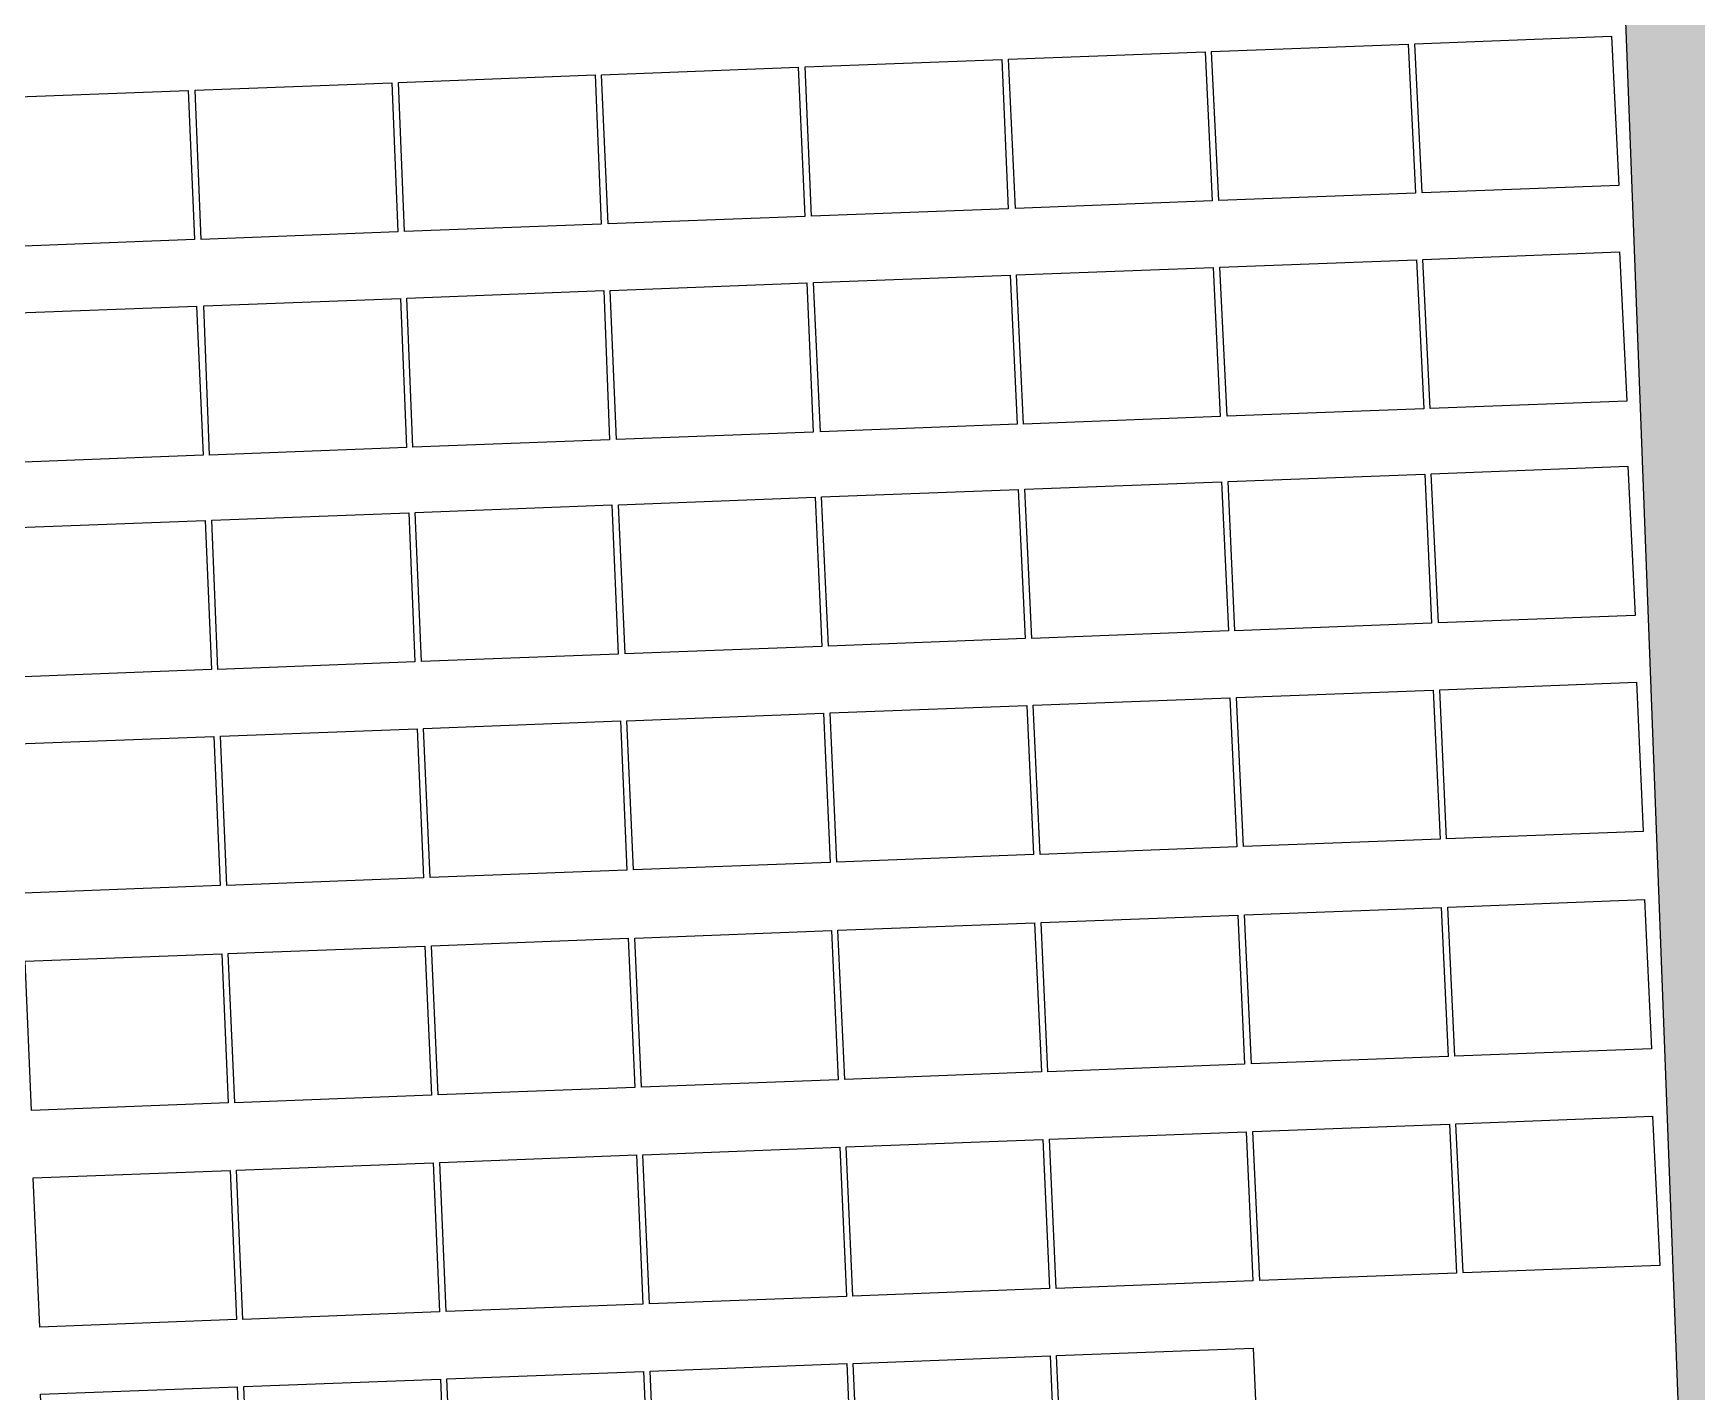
# Model space of a CAD drawing. Header units: metres. Extents: x 1956498 to 1957612, y 2277909 to 2278547.
# Drawn here: x 1957075.2 to 1957139, y 2278138.3 to 2278190.3 of the extents above; entities that cross this region are included whole.
import ezdxf

# ---------------------------------------------------------------- set-up
doc = ezdxf.new("R2010")
doc.units = ezdxf.units.M
doc.layers.add('PVcase PV Modules (full frames)', color=142, linetype='Continuous')
doc.layers.add('UBS-100-Circulation intérieure lourde', color=252, linetype='Continuous')

# ---------------------------------------------------------------- blocks, each defined once
blk = doc.blocks.new('3P6@20DEG F FX ID1 PVBlock')
at = {"color": 0, "transparency": 33554687}
blk.add_polyline3d([(0, 0, 2.083586713139974), (7.539539347030692, 0.2870042413902952, 2.083586713139975), (7.757297679336461, -5.433460050740019, 1.675326544159361e-15), (0.2177583323057694, -5.720464292130313, 0)], close=True, dxfattribs=at)

msp = doc.modelspace()

# ---------------------------------------------------------------- hatches: boundary and pattern name
at = {"layer": 'UBS-100-Circulation intérieure lourde', "transparency": 33554687}
h = msp.add_hatch(color=256, dxfattribs=at)
h.dxf.hatch_style = 1
edge = h.paths.add_edge_path()
edge.add_line((1957100.904591382, 2278468.555866703), (1957100.753361517, 2278472.558173093))
edge.add_line((1957100.753361517, 2278472.558173093), (1957132.816654769, 2278473.769706397))
edge.add_line((1957132.816654769, 2278473.769706397), (1957132.808612478, 2278474.269761042))
edge.add_line((1957132.808612478, 2278474.269761042), (1957136.783818054, 2278474.420594237))
edge.add_line((1957136.783818054, 2278474.420594237), (1957136.813778432, 2278473.92137124))
edge.add_line((1957136.813778432, 2278473.92137124), (1957168.819853343, 2278475.135793599))
edge.add_line((1957168.819853343, 2278475.135793599), (1957168.958625583, 2278471.138123934))
edge.add_arc((1957169.336977691, 2278460.238777386), 10.90591149256798, 91.98812632865867, 146.5138370634228)
edge.add_arc((1957147.782390997, 2278474.560560356), 14.97295363485333, 272.12011294739364, 326.31405675284907, ccw=False)
edge.add_line((1957148.336308048, 2278459.597856174), (1957137.373009112, 2278459.181870291))
edge.add_line((1957137.373009112, 2278459.181870291), (1957139.756809385, 2278396.356865772))
edge.add_arc((1957150.748899526, 2278396.773944095), 11.00000000018047, 182.1729597419471, 212.5768232497092)
edge.add_arc((1957160.318095263, 2278402.888247491), 22.35580085564231, 212.576823236195, 215.8159889456511)
edge.add_line((1957142.18976407, 2278389.805990803), (1957161.181589846, 2278366.263666817))
edge.add_line((1957161.181589846, 2278366.263666817), (1957173.172571108, 2278351.399553539))
edge.add_arc((1957181.763192118, 2278358.269868718), 11.0000000000305, 218.6509348811032, 236.6019506149951)
edge.add_line((1957175.708216624, 2278349.086336078), (1957180.739224132, 2278345.769243584))
edge.add_arc((1957186.794199627, 2278354.952776224), 10.99999999965227, 236.6019506092874, 248.5926727573044)
edge.add_line((1957182.779245289, 2278344.711675617), (1957212.706367968, 2278332.978949256))
edge.add_arc((1957216.721322306, 2278343.220049854), 10.99999999124453, 248.592672742742, 263.4648716894179)
edge.add_line((1957215.469386391, 2278332.291524964), (1957237.256257819, 2278329.795692536))
edge.add_arc((1957238.508193734, 2278340.724217435), 11.00000000050915, 263.4648716925292, 282.4663375182736)
edge.add_line((1957240.882719537, 2278329.983564418), (1957257.158739038, 2278333.581839886))
edge.add_arc((1957260.396728769, 2278318.935494864), 15.00000000056504, 70.81176229011601, 102.46633751617708, ccw=False)
edge.add_line((1957265.326820291, 2278333.102152818), (1957277.43753311, 2278328.887543925))
edge.add_line((1957277.43753311, 2278328.887543925), (1957282.107586167, 2278327.262334291))
edge.add_arc((1957285.722986615, 2278337.651216771), 10.99999998111232, 250.8117622640968, 275.210651010546)
edge.add_line((1957286.721981409, 2278326.696673925), (1957305.396247846, 2278327.397689088))
edge.add_arc((1957311.79115068, 2278336.347840748), 10.99999986384021, 234.4541106983642, 249.8540380461771)
edge.add_line((1957308.002608678, 2278326.020839901), (1957334.030594218, 2278316.471950349))
edge.add_line((1957334.030594218, 2278316.471950349), (1957351.043339089, 2278310.230483009))
edge.add_line((1957351.043339089, 2278310.230483009), (1957353.180141164, 2278309.252055776))
edge.add_line((1957353.180141164, 2278309.252055776), (1957355.121922724, 2278307.966086621))
edge.add_line((1957355.121922724, 2278307.966086621), (1957356.983712384, 2278306.241898282))
edge.add_line((1957356.983712384, 2278306.241898282), (1957357.869576325, 2278305.17477735))
edge.add_line((1957357.869576325, 2278305.17477735), (1957365.41469694, 2278294.107743418))
edge.add_line((1957365.41469694, 2278294.107743418), (1957367.833314173, 2278291.187657315))
edge.add_line((1957367.833314173, 2278291.187657315), (1957375.338810458, 2278282.125993856))
edge.add_line((1957375.338810458, 2278282.125993856), (1957391.693018509, 2278266.737307523))
edge.add_line((1957391.693018509, 2278266.737307523), (1957415.143981138, 2278246.4004236))
edge.add_arc((1957422.350790108, 2278254.710772837), 10.99999999805316, 229.0678792570999, 272.1729597533138)
edge.add_line((1957422.767868433, 2278243.718682698), (1957436.849690486, 2278244.252996251))
edge.add_arc((1957437.418433656, 2278229.263782424), 14.99999999824896, 18.602666770644987, 92.17295975412998, ccw=False)
edge.add_line((1957451.634737105, 2278234.048833751), (1957459.386959118, 2278211.017118323))
edge.add_line((1957459.386959118, 2278211.017118323), (1957459.859538958, 2278211.171857152))
edge.add_line((1957459.859538958, 2278211.171857152), (1957461.135928173, 2278207.380822813))
edge.add_line((1957461.135928173, 2278207.380822813), (1957460.660946449, 2278207.232124338))
edge.add_line((1957460.660946449, 2278207.232124338), (1957472.307757829, 2278172.629652306))
edge.add_line((1957472.307757829, 2278172.629652306), (1957482.139038813, 2278142.82980691))
edge.add_line((1957482.139038813, 2278142.82980691), (1957490.961148555, 2278124.362410211))
edge.add_line((1957490.961148555, 2278124.362410211), (1957501.430666543, 2278087.278296096))
edge.add_arc((1957489.981897774, 2278083.429523094), 12.07838399484327, -2.899720893765277, 18.581281932083016, ccw=False)
edge.add_arc((1957485.544816651, 2278082.818500897), 16.49999999976717, -85.94319670902001, 4.851017365581356e-09, ccw=False)
edge.add_line((1957486.712116225, 2278066.359843246), (1957468.603688631, 2278064.880594921))
edge.add_line((1957468.603688631, 2278064.880594921), (1957468.017484826, 2278072.056691711))
edge.add_line((1957468.017484826, 2278072.056691711), (1957452.169641392, 2278070.762106868))
edge.add_line((1957452.169641392, 2278070.762106868), (1957452.755845196, 2278063.58601008))
edge.add_line((1957452.755845196, 2278063.58601008), (1957439.457871038, 2278062.49971996))
edge.add_line((1957439.457871038, 2278062.49971996), (1957276.33056151, 2278056.440173714))
edge.add_line((1957276.33056151, 2278056.440173714), (1957276.365446014, 2278055.436294499))
edge.add_line((1957276.365446014, 2278055.436294499), (1957272.36788014, 2278055.29677117))
edge.add_line((1957272.36788014, 2278055.29677117), (1957272.333308326, 2278056.291691277))
edge.add_line((1957272.333308326, 2278056.291691277), (1957145.539253832, 2278051.581784401))
edge.add_line((1957145.539253832, 2278051.581784401), (1957145.575410645, 2278050.57795129))
edge.add_line((1957145.575410645, 2278050.57795129), (1957141.57784469, 2278050.438430268))
edge.add_line((1957141.57784469, 2278050.438430268), (1957141.542000643, 2278051.433301963))
edge.add_line((1957141.542000643, 2278051.433301963), (1957109.513162946, 2278050.243554987))
edge.add_line((1957109.513162946, 2278050.243554987), (1957109.364676943, 2278054.240904152))
edge.add_arc((1957108.934951128, 2278065.365050067), 11.13244297632317, 272.2122362774586, 329.7688181543946)
edge.add_arc((1957130.551031363, 2278050.802065572), 14.97289109195535, 92.14139192983538, 143.2535382792884, ccw=False)
edge.add_line((1957129.991559715, 2278065.764500505), (1957140.983981809, 2278066.172830197))
edge.add_line((1957140.983981809, 2278066.172830197), (1957139.700374595, 2278100.023537196))
edge.add_line((1957139.700374595, 2278100.023537196), (1957134.254311841, 2278099.816894541))
edge.add_line((1957134.254311841, 2278099.816894541), (1957133.799317311, 2278111.808265605))
edge.add_line((1957133.799317311, 2278111.808265605), (1957139.245398338, 2278112.014908954))
edge.add_line((1957139.245398338, 2278112.014908954), (1957135.885699768, 2278200.559537599))
edge.add_line((1957135.885699768, 2278200.559537599), (1957130.439624615, 2278200.352894474))
edge.add_line((1957130.439624615, 2278200.352894474), (1957129.984630086, 2278212.344265537))
edge.add_line((1957129.984630086, 2278212.344265537), (1957135.430704443, 2278212.550908633))
edge.add_line((1957135.430704443, 2278212.550908633), (1957128.486866818, 2278395.555306019))
edge.add_arc((1957124.389092964, 2278405.763550209), 10.99999999987719, 291.8714186655437, 362.1729597322981)
edge.add_line((1957135.381183105, 2278406.18062853), (1957135.179725075, 2278411.490050555))
edge.add_line((1957135.179725075, 2278411.490050555), (1957129.733644062, 2278411.283407202))
edge.add_line((1957129.733644062, 2278411.283407202), (1957129.278649522, 2278423.274778265))
edge.add_line((1957129.278649522, 2278423.274778265), (1957134.724730542, 2278423.481421619))
edge.add_line((1957134.724730542, 2278423.481421619), (1957133.375885425, 2278459.030205446))
edge.add_line((1957133.375885425, 2278459.030205446), (1957122.355004078, 2278458.612034686))
edge.add_arc((1957121.786260912, 2278473.601248515), 15.00000000047225, 218.0847095167218, 272.1729597360186, ccw=False)
edge.add_arc((1957101.321669703, 2278457.56377656), 11.00000000104933, 38.08470952014623, 92.17295973328002)
edge = h.paths.add_edge_path(flags=16)
edge.add_arc((1957181.763192115, 2278358.269868713), 14.99999999371181, 218.6509348683465, 236.6019506101183)
edge.add_line((1957173.506407352, 2278345.746869663), (1957178.537414862, 2278342.42977717))
edge.add_arc((1957186.794199627, 2278354.952776224), 14.99999999964584, 236.601950611236, 248.5926727572719)
edge.add_line((1957181.319261893, 2278340.987639032), (1957211.246384573, 2278329.254912671))
edge.add_arc((1957216.721322308, 2278343.220049864), 15.00000000022276, 248.5926727562651, 263.4648716904609)
edge.add_line((1957215.014136968, 2278328.317515911), (1957236.801008394, 2278325.821683482))
edge.add_arc((1957238.508193735, 2278340.724217433), 14.99999999803783, 263.4648716859144, 282.466337513755)
edge.add_line((1957241.746183464, 2278326.077872412), (1957258.022202966, 2278329.67614788))
edge.add_arc((1957260.396728768, 2278318.935494853), 11.00000001114596, 70.81176230296711, 102.4663374986028, ccw=False)
edge.add_line((1957264.012129219, 2278329.324377364), (1957266.630044662, 2278328.413325316))
edge.add_arc((1957262.59806393, 2278317.019735591), 12.08597350032316, -15.41110296215021, 70.51207012407531, ccw=False)
edge.add_line((1957274.249473271, 2278313.807973484), (1957271.268073141, 2278305.86399994))
edge.add_arc((1957284.375373826, 2278300.944785682), 14.00000000534359, 159.428716907625, 189.0600247172175)
edge.add_line((1957270.550039033, 2278298.740218142), (1957275.336335544, 2278268.724285087))
edge.add_line((1957275.336335544, 2278268.724285087), (1957280.981075901, 2278231.085650635))
edge.add_line((1957280.981075901, 2278231.085650635), (1957283.527617385, 2278205.796692873))
edge.add_arc((1957271.587998805, 2278204.594399987), 12.00000000110145, -23.736856637049584, 5.750173460289716, ccw=False)
edge.add_line((1957282.572844923, 2278199.763959449), (1957267.709824848, 2278165.964146144))
edge.add_arc((1957281.440882496, 2278159.926095472), 15.00000000091574, 156.2631433617379, 182.1273524674696)
edge.add_line((1957266.451220697, 2278159.369283854), (1957269.745535526, 2278070.955737291))
edge.add_line((1957269.745535526, 2278070.955737291), (1957260.790970654, 2278070.623107655))
edge.add_arc((1957261.332977255, 2278055.659967308), 14.97295362267295, 92.07450565045008, 146.2684495008284)
edge.add_arc((1957239.789797498, 2278069.998903105), 10.90591148178588, 272.12735244067653, 326.46822982138144, ccw=False)
edge.add_line((1957240.194633374, 2278059.100508125), (1957177.433644996, 2278056.769339506))
edge.add_arc((1957177.059529884, 2278067.931453968), 11.16838221888475, 214.7713054980718, 271.9196359207036, ccw=False)
edge.add_arc((1957156.534410311, 2278051.72215383), 15.02232377643744, 40.92128798083349, 92.07303260785335)
edge.add_line((1957155.99100252, 2278066.734645949), (1957144.981396258, 2278066.316923982))
edge.add_line((1957144.981396258, 2278066.316923982), (1957133.75025469, 2278362.334591734))
edge.add_arc((1957144.742344828, 2278362.751670063), 10.9999999976357, 111.87141570956379, 182.1729597764313, ccw=False)
edge.add_arc((1957144.742344829, 2278362.751670065), 10.99999999612718, 38.89346214562062, 111.87141571430351, ccw=False)
edge.add_line((1957153.303807609, 2278369.658286818), (1957170.048708923, 2278348.901257111))
edge = h.paths.add_edge_path(flags=16)
edge.add_line((1957272.025767218, 2278117.055929944), (1957270.448463843, 2278159.517766952))
edge.add_arc((1957281.440882495, 2278159.926095471), 11.00000000016977, 156.2631433570347, 182.1273524628736, ccw=False)
edge.add_line((1957271.371440221, 2278164.353999298), (1957286.234460295, 2278198.153812604))
edge.add_arc((1957271.587998805, 2278204.594399986), 16.00000000069108, 336.2631433642026, 365.7501734605682)
edge.add_line((1957287.507490244, 2278206.197457168), (1957284.908020246, 2278231.578369985))
edge.add_line((1957284.908020246, 2278231.578369985), (1957283.141755098, 2278243.447678879))
edge.add_line((1957283.141755098, 2278243.447678879), (1957279.289349033, 2278269.335863126))
edge.add_line((1957279.289349033, 2278269.335863126), (1957274.500134686, 2278299.370094582))
edge.add_arc((1957284.375373817, 2278300.944785681), 9.999999997873525, 159.4287168936976, 189.0600247196681, ccw=False)
edge.add_line((1957275.013016192, 2278304.458510152), (1957279.214042345, 2278315.652190693))
edge.add_arc((1957289.512635735, 2278311.787093775), 10.99999999983523, 92.17295974688648, 159.428716893729, ccw=False)
edge.add_line((1957289.095557411, 2278322.779183916), (1957301.544302269, 2278323.251532811))
edge.add_arc((1957301.961380593, 2278312.25944267), 11.00000000020696, 69.86190916283749, 92.17295974558272, ccw=False)
edge.add_line((1957305.748503915, 2278322.586964006), (1957349.677161311, 2278306.478234961))
edge.add_arc((1957345.888706479, 2278296.15120199), 10.9999999999216, 34.204252080570086, 69.85452193354149, ccw=False)
edge.add_line((1957354.986133919, 2278302.334794309), (1957362.212940238, 2278291.702569106))
edge.add_line((1957362.212940238, 2278291.702569106), (1957372.749401529, 2278278.981509413))
edge.add_line((1957372.749401529, 2278278.981509413), (1957390.450628952, 2278262.422152778))
edge.add_line((1957390.450628952, 2278262.422152778), (1957412.523323331, 2278243.378478422))
edge.add_arc((1957422.35079011, 2278254.710772843), 15.00000000369765, 229.0678792678687, 272.1729597435449)
edge.add_line((1957422.919533278, 2278239.72155901), (1957430.559142554, 2278240.004315736))
edge.add_arc((1957431.204720249, 2278229.013993205), 11.00926700150035, -17.187423331424725, 93.36172320916899, ccw=False)
edge.add_arc((1957456.112816926, 2278221.528227918), 15.00000000122331, 163.6102600524668, 198.6026667782063)
edge.add_line((1957441.896513475, 2278216.743176588), (1957448.83078015, 2278196.141592104))
edge.add_line((1957448.83078015, 2278196.141592104), (1957443.723001539, 2278194.452315055))
edge.add_line((1957443.723001539, 2278194.452315055), (1957447.491080675, 2278183.059265436))
edge.add_line((1957447.491080675, 2278183.059265436), (1957454.702656006, 2278185.444385089))
edge.add_arc((1957464.3856721, 2278196.864916577), 14.9729536219545, 229.7067093358074, 252.743763811032)
edge.add_arc((1957456.745409134, 2278172.140127023), 10.90543183860023, 18.592582549989572, 72.94415317579319, ccw=False)
edge.add_line((1957467.08168315, 2278175.617177936), (1957473.845246504, 2278155.202047458))
edge.add_line((1957473.845246504, 2278155.202047458), (1957477.609210234, 2278143.807640321))
edge.add_line((1957477.609210234, 2278143.807640321), (1957478.40640029, 2278141.363766999))
edge.add_line((1957478.40640029, 2278141.363766999), (1957487.216103178, 2278122.905521998))
edge.add_line((1957487.216103178, 2278122.905521998), (1957497.580171497, 2278086.1949215))
edge.add_arc((1957485.544823047, 2278082.818499441), 12.49999352979102, -22.360478287467117, 15.671044944006724, ccw=False)
edge.add_arc((1957486.932029705, 2278082.247852195), 10.99999999935515, 247.75017548248752, 337.6395266913348, ccw=False)
edge.add_line((1957482.766926096, 2278072.066893895), (1957479.962914685, 2278073.214035225))
edge.add_line((1957479.962914685, 2278073.214035225), (1957479.651977357, 2278077.020418486))
edge.add_line((1957479.651977357, 2278077.020418486), (1957439.883181602, 2278073.771769512))
edge.add_line((1957439.883181602, 2278073.771769512), (1957440.256840786, 2278069.19756778))
edge.add_line((1957440.256840786, 2278069.19756778), (1957439.017844782, 2278068.285330927))
edge.add_arc((1957432.49593442, 2278077.143360346), 10.99999999774903, 272.1729597327119, 306.36313923762015, ccw=False)
edge.add_line((1957432.913012741, 2278066.151270207), (1957308.215541744, 2278061.62734446))
edge.add_arc((1957307.807213225, 2278072.619763113), 11.00000000040244, 218.0391022470941, 272.1273524628285, ccw=False)
edge.add_arc((1957287.329862724, 2278056.598585999), 14.99999999341863, 38.03910222932938, 92.12735247566893)
edge.add_line((1957286.773051104, 2278071.58824779), (1957273.742215009, 2278071.102625302))
edge.add_line((1957273.742215009, 2278071.102625302), (1957272.471216512, 2278105.064200506))
edge.add_line((1957272.471216512, 2278105.064200506), (1957277.717598142, 2278105.259084572))
edge.add_line((1957277.717598142, 2278105.259084572), (1957277.272148847, 2278117.250814011))
edge.add_line((1957277.272148847, 2278117.250814011), (1957272.025767218, 2278117.055929944))

# ---------------------------------------------------------------- linework, layer by layer
msp.add_lwpolyline([(1957129.058922422, 2278380.478792996), (1957135.430704443, 2278212.550908632), (1957129.984630086, 2278212.344265536), (1957130.439624615, 2278200.352894473), (1957135.885699769, 2278200.559537598), (1957139.245398338, 2278112.014908953), (1957133.799317312, 2278111.808265604), (1957134.254311842, 2278099.81689454), (1957139.700374596, 2278100.023537195)], dxfattribs=at)

# ---------------------------------------------------------------- block references
at = {"layer": 'PVcase PV Modules (full frames)', "color": 144, "true_color": 0x007ca5, "transparency": 33554687, "extrusion": (-0.0300994550738777, -0.001145782371059808, 0.9995462520499058), "rotation": 87.82000000000001}
msp.add_blockref('3P6@20DEG F FX ID1 PVBlock', (-2202093.910147556, 2041463.783911073, -60899.47647036133), dxfattribs=at)
at = {"layer": 'PVcase PV Modules (full frames)', "color": 144, "true_color": 0x007ca5, "transparency": 33554687, "extrusion": (-0.02364376423568344, -0.0009000365016658215, 0.9997200419852865), "rotation": 87.82000000000001}
msp.add_blockref('3P6@20DEG F FX ID1 PVBlock', (-2202093.910147557, 2041799.121134109, -47704.93693973213), dxfattribs=at)
at = {"layer": 'PVcase PV Modules (full frames)', "color": 144, "true_color": 0x007ca5, "transparency": 33554687, "extrusion": (-0.0285592123090231, -0.001087150644910904, 0.9995915113163794), "rotation": 87.82000000000001}
msp.add_blockref('3P6@20DEG F FX ID1 PVBlock', (-2202093.910147557, 2041547.466797824, -57751.42200339383), dxfattribs=at)
at = {"layer": 'PVcase PV Modules (full frames)', "color": 144, "true_color": 0x007ca5, "transparency": 33554687, "extrusion": (-0.01791458521183627, -0.0006819464296011371, 0.9998392883787649), "rotation": 87.82000000000001}
msp.add_blockref('3P6@20DEG F FX ID1 PVBlock', (-2202093.910147556, 2042023.499520385, -35995.31470797037), dxfattribs=at)
at = {"layer": 'PVcase PV Modules (full frames)', "color": 144, "true_color": 0x007ca5, "transparency": 33554687, "extrusion": (-0.01153903829824721, -0.0004392513628125404, 0.999933326604025), "rotation": 359.9998547922189}
msp.add_blockref('3P6@20DEG F FX ID1 PVBlock', (1956981.685521778, 2278179.177105248, -22964.7401148443), dxfattribs=at)
at = {"layer": 'PVcase PV Modules (full frames)', "color": 144, "true_color": 0x007ca5, "transparency": 33554687, "extrusion": (-0.006448932852968199, -0.000245488616220568, 0.9999791752833642), "rotation": 359.9999546459176}
msp.add_blockref('3P6@20DEG F FX ID1 PVBlock', (1957044.742032391, 2278185.13911058, -12561.49830323197), dxfattribs=at)
at = {"layer": 'PVcase PV Modules (full frames)', "color": 144, "true_color": 0x007ca5, "transparency": 33554687, "extrusion": (-0.005721307335312635, -0.0002177904240500875, 0.9999836094705283), "rotation": 359.9999643031196}
msp.add_blockref('3P6@20DEG F FX ID1 PVBlock', (1957060.746593932, 2278186.092815677, -11074.36637077439), dxfattribs=at)
at = {"layer": 'PVcase PV Modules (full frames)', "color": 144, "true_color": 0x007ca5, "transparency": 33554687, "extrusion": (-0.0160659962797072, -0.0006115770290730865, 0.9998707465153073), "rotation": 87.82000000000001}
msp.add_blockref('3P6@20DEG F FX ID1 PVBlock', (-2202093.910147557, 2042063.192961482, -32216.95991020608), dxfattribs=at)
at = {"layer": 'PVcase PV Modules (full frames)', "color": 144, "true_color": 0x007ca5, "transparency": 33554687, "extrusion": (-0.02989014047504888, -0.001137814486699281, 0.9995525423311051), "rotation": 87.82000000000001}
msp.add_blockref('3P6@20DEG F FX ID1 PVBlock', (-2202085.6357849, 2041476.487579046, -60472.08493461611), dxfattribs=at)
at = {"layer": 'PVcase PV Modules (full frames)', "color": 144, "true_color": 0x007ca5, "transparency": 33554687, "extrusion": (-0.02364376423566844, -0.0009000365016652509, 0.9997200419852871), "rotation": 87.82000000000001}
msp.add_blockref('3P6@20DEG F FX ID1 PVBlock', (-2202085.635784901, 2041799.11057439, -47705.35961729401), dxfattribs=at)
at = {"layer": 'PVcase PV Modules (full frames)', "color": 144, "true_color": 0x007ca5, "transparency": 33554687, "extrusion": (-0.0288820768013222, -0.001099440981815991, 0.9995822211650075), "rotation": 87.82000000000001}
msp.add_blockref('3P6@20DEG F FX ID1 PVBlock', (-2202085.635784901, 2041528.680946208, -58411.73479656047), dxfattribs=at)
at = {"layer": 'PVcase PV Modules (full frames)', "color": 144, "true_color": 0x007ca5, "transparency": 33554687, "extrusion": (-0.008903976664868092, -0.0003389436609364981, 0.9999603013703825), "rotation": 359.9999135404818}
msp.add_blockref('3P6@20DEG F FX ID1 PVBlock', (1957025.286498019, 2278174.651931574, -17579.6277151983), dxfattribs=at)
at = {"layer": 'PVcase PV Modules (full frames)', "color": 144, "true_color": 0x007ca5, "transparency": 33554687, "extrusion": (-0.02340384363163902, -0.0008909035523186196, 0.9997256955756045), "rotation": 87.82000000000001}
msp.add_blockref('3P6@20DEG F FX ID1 PVBlock', (-2202085.6357849, 2041802.713084559, -47214.99793964865), dxfattribs=at)
at = {"layer": 'PVcase PV Modules (full frames)', "color": 144, "true_color": 0x007ca5, "transparency": 33554687, "extrusion": (-0.01549737372978654, -0.0005899315311101815, 0.9998797344622342), "rotation": 359.9997380740401}
msp.add_blockref('3P6@20DEG F FX ID1 PVBlock', (1956848.539156658, 2278161.665691429, -31055.23006520202), dxfattribs=at)
at = {"layer": 'PVcase PV Modules (full frames)', "color": 144, "true_color": 0x007ca5, "transparency": 33554687, "extrusion": (-0.005695974838897467, -0.000216826103342746, 0.9999837542965764), "rotation": 359.9999646185358}
msp.add_blockref('3P6@20DEG F FX ID1 PVBlock', (1957053.547757172, 2278177.549681059, -11023.02628577285), dxfattribs=at)
at = {"layer": 'PVcase PV Modules (full frames)', "color": 144, "true_color": 0x007ca5, "transparency": 33554687, "extrusion": (-0.004557005601767484, -0.0001734694754609493, 0.9999896017500814), "rotation": 359.9999773536857}
msp.add_blockref('3P6@20DEG F FX ID1 PVBlock', (1957072.060114239, 2278178.708645699, -8695.18393769997), dxfattribs=at)
at = {"layer": 'PVcase PV Modules (full frames)', "color": 144, "true_color": 0x007ca5, "transparency": 33554687, "extrusion": (-0.02665261719578812, -0.001014573149267493, 0.9996442410367499), "rotation": 87.82000000000001}
msp.add_blockref('3P6@20DEG F FX ID1 PVBlock', (-2202077.410958498, 2041661.751482301, -53855.43105550553), dxfattribs=at)
at = {"layer": 'PVcase PV Modules (full frames)', "color": 144, "true_color": 0x007ca5, "transparency": 33554687, "extrusion": (-0.02324686673955608, -0.0008849279838184281, 0.9997293634225498), "rotation": 87.82000000000001}
msp.add_blockref('3P6@20DEG F FX ID1 PVBlock', (-2202077.410958499, 2041817.895144462, -46894.52503920794), dxfattribs=at)
at = {"layer": 'PVcase PV Modules (full frames)', "color": 144, "true_color": 0x007ca5, "transparency": 33554687, "extrusion": (-0.0223980958301215, -0.0008526182046974581, 0.9997487676138349), "rotation": 87.82000000000001}
msp.add_blockref('3P6@20DEG F FX ID1 PVBlock', (-2202077.410958499, 2041864.795210417, -45159.75829546621), dxfattribs=at)
at = {"layer": 'PVcase PV Modules (full frames)', "color": 144, "true_color": 0x007ca5, "transparency": 33554687, "extrusion": (-0.00965379253695529, -0.000367486563313623, 0.9999533335327601), "rotation": 359.9998983652495}
msp.add_blockref('3P6@20DEG F FX ID1 PVBlock', (1957004.65676047, 2278165.094581068, -19112.53550688187), dxfattribs=at)
at = {"layer": 'PVcase PV Modules (full frames)', "color": 144, "true_color": 0x007ca5, "transparency": 33554687, "extrusion": (-0.01820820041569355, -0.0006931233470446283, 0.9998339767269603), "rotation": 87.82000000000001}
msp.add_blockref('3P6@20DEG F FX ID1 PVBlock', (-2202077.410958499, 2042012.833956789, -36596.27591539117), dxfattribs=at)
at = {"layer": 'PVcase PV Modules (full frames)', "color": 144, "true_color": 0x007ca5, "transparency": 33554687, "extrusion": (-0.02074732665075735, -0.0007897791194129605, 0.999784439109646), "rotation": 87.82000000000001}
msp.add_blockref('3P6@20DEG F FX ID1 PVBlock', (-2202077.410958499, 2041921.032183775, -41785.84231316127), dxfattribs=at)
at = {"layer": 'PVcase PV Modules (full frames)', "color": 144, "true_color": 0x007ca5, "transparency": 33554687, "extrusion": (-0.01168524322729142, -0.0004448168798576081, 0.9999316262768484), "rotation": 359.9998510890812}
msp.add_blockref('3P6@20DEG F FX ID1 PVBlock', (1956947.903855093, 2278161.248016252, -23264.4053256777), dxfattribs=at)
at = {"layer": 'PVcase PV Modules (full frames)', "color": 144, "true_color": 0x007ca5, "transparency": 33554687, "extrusion": (-0.005709708994915221, -0.0002173489152610317, 0.9999836758580825), "rotation": 359.9999644477048}
msp.add_blockref('3P6@20DEG F FX ID1 PVBlock', (1957053.718358298, 2278169.319298316, -11051.55105542363), dxfattribs=at)
at = {"layer": 'PVcase PV Modules (full frames)', "color": 144, "true_color": 0x007ca5, "transparency": 33554687, "extrusion": (-0.02204295050646815, -0.0008390990479549999, 0.999756672518747), "rotation": 87.82000000000001}
msp.add_blockref('3P6@20DEG F FX ID1 PVBlock', (-2202069.123529155, 2041888.51404783, -44434.25521815904), dxfattribs=at)
at = {"layer": 'PVcase PV Modules (full frames)', "color": 144, "true_color": 0x007ca5, "transparency": 33554687, "extrusion": (-0.02035472412408459, -0.0007748340962292823, 0.9997925208951884), "rotation": 87.82000000000001}
msp.add_blockref('3P6@20DEG F FX ID1 PVBlock', (-2202069.123529155, 2041945.090881879, -40983.7647378832), dxfattribs=at)
at = {"layer": 'PVcase PV Modules (full frames)', "color": 144, "true_color": 0x007ca5, "transparency": 33554687, "extrusion": (-0.02228312581530768, -0.0008482416930346778, 0.999751340479186), "rotation": 87.82000000000001}
msp.add_blockref('3P6@20DEG F FX ID1 PVBlock', (-2202069.123529155, 2041869.977612281, -44925.14101593474), dxfattribs=at)
at = {"layer": 'PVcase PV Modules (full frames)', "color": 144, "true_color": 0x007ca5, "transparency": 33554687, "extrusion": (-0.01711934854823069, -0.0006516745144537274, 0.9998532408436808), "rotation": 87.82000000000001}
msp.add_blockref('3P6@20DEG F FX ID1 PVBlock', (-2202069.123529156, 2042043.708859606, -34371.19180979408), dxfattribs=at)
at = {"layer": 'PVcase PV Modules (full frames)', "color": 144, "true_color": 0x007ca5, "transparency": 33554687, "extrusion": (-0.01853706704671588, -0.0007056421646554574, 0.9998279248022837), "rotation": 87.82000000000001}
msp.add_blockref('3P6@20DEG F FX ID1 PVBlock', (-2202069.123529156, 2042000.679321105, -37268.76867115366), dxfattribs=at)
at = {"layer": 'PVcase PV Modules (full frames)', "color": 144, "true_color": 0x007ca5, "transparency": 33554687, "extrusion": (-0.02074732665078734, -0.0007897791194141021, 0.9997844391096453), "rotation": 87.82000000000001}
msp.add_blockref('3P6@20DEG F FX ID1 PVBlock', (-2202069.123529156, 2041921.032774567, -41786.18469963274), dxfattribs=at)
at = {"layer": 'PVcase PV Modules (full frames)', "color": 144, "true_color": 0x007ca5, "transparency": 33554687, "extrusion": (-0.0116852432272613, -0.0004448168798564616, 0.9999316262768487), "rotation": 359.9998510890812}
msp.add_blockref('3P6@20DEG F FX ID1 PVBlock', (1956948.235169815, 2278152.967196548, -23264.86358950428), dxfattribs=at)
at = {"layer": 'PVcase PV Modules (full frames)', "color": 144, "true_color": 0x007ca5, "transparency": 33554687, "extrusion": (-0.01284498625699769, -0.0004889642943252595, 0.9999173802079732), "rotation": 359.9998200626084}
msp.add_blockref('3P6@20DEG F FX ID1 PVBlock', (1956928.902739308, 2278151.124666056, -25635.16011740803), dxfattribs=at)
at = {"layer": 'PVcase PV Modules (full frames)', "color": 144, "true_color": 0x007ca5, "transparency": 33554687, "extrusion": (-0.02583855145713418, -0.0009835844762186255, 0.9996656450134591), "rotation": 87.82000000000001}
msp.add_blockref('3P6@20DEG F FX ID1 PVBlock', (-2202060.7853962, 2041704.941021645, -52192.32515943965), dxfattribs=at)
at = {"layer": 'PVcase PV Modules (full frames)', "color": 144, "true_color": 0x007ca5, "transparency": 33554687, "extrusion": (-0.01629262525898221, -0.0006202040121392995, 0.9998670740199188), "rotation": 87.82000000000001}
msp.add_blockref('3P6@20DEG F FX ID1 PVBlock', (-2202060.7853962, 2042094.81845936, -32681.83102000462), dxfattribs=at)
at = {"layer": 'PVcase PV Modules (full frames)', "color": 144, "true_color": 0x007ca5, "transparency": 33554687, "extrusion": (-0.02676182073482191, -0.001018730151099425, 0.9996413192439759), "rotation": 87.82000000000001}
msp.add_blockref('3P6@20DEG F FX ID1 PVBlock', (-2202060.785396199, 2041648.034686493, -54079.36519573585), dxfattribs=at)
at = {"layer": 'PVcase PV Modules (full frames)', "color": 144, "true_color": 0x007ca5, "transparency": 33554687, "extrusion": (-0.01841400947895121, -0.0007009577877647732, 0.9998302020408709), "rotation": 87.82000000000001}
msp.add_blockref('3P6@20DEG F FX ID1 PVBlock', (-2202060.785396199, 2042005.2300059, -37017.62938513019), dxfattribs=at)
at = {"layer": 'PVcase PV Modules (full frames)', "color": 144, "true_color": 0x007ca5, "transparency": 33554687, "extrusion": (-0.02031679411304137, -0.0007733902316184194, 0.9997932935084721), "rotation": 87.82000000000001}
msp.add_blockref('3P6@20DEG F FX ID1 PVBlock', (-2202060.785396201, 2041938.824834128, -40906.61553186853), dxfattribs=at)
at = {"layer": 'PVcase PV Modules (full frames)', "color": 144, "true_color": 0x007ca5, "transparency": 33554687, "extrusion": (-0.0129478758835512, -0.0004928809473005568, 0.999916051265543), "rotation": 359.9998171683085}
msp.add_blockref('3P6@20DEG F FX ID1 PVBlock', (1956918.875330703, 2278142.295583511, -25845.82059606134), dxfattribs=at)
at = {"layer": 'PVcase PV Modules (full frames)', "color": 144, "true_color": 0x007ca5, "transparency": 33554687, "extrusion": (-0.01344153551194696, -0.0005116728655639107, 0.999909527564349), "rotation": 359.9998029603577}
msp.add_blockref('3P6@20DEG F FX ID1 PVBlock', (1956914.221452131, 2278141.611671659, -26854.76814828343), dxfattribs=at)
at = {"layer": 'PVcase PV Modules (full frames)', "color": 144, "true_color": 0x007ca5, "transparency": 33554687, "extrusion": (-0.01703943713027918, -0.0006486325625741835, 0.9998546078596038), "rotation": 87.82000000000001}
msp.add_blockref('3P6@20DEG F FX ID1 PVBlock', (-2202060.785396199, 2042046.427831923, -34208.23607676833), dxfattribs=at)
at = {"layer": 'PVcase PV Modules (full frames)', "color": 144, "true_color": 0x007ca5, "transparency": 33554687, "extrusion": (-0.02659443781295313, -0.001012358460960085, 0.9996457927724998), "rotation": 87.82000000000001}
msp.add_blockref('3P6@20DEG F FX ID1 PVBlock', (-2202052.472061586, 2041664.851433175, -53737.65318502662), dxfattribs=at)
at = {"layer": 'PVcase PV Modules (full frames)', "color": 144, "true_color": 0x007ca5, "transparency": 33554687, "extrusion": (-0.01654889371465388, -0.0006299592677758758, 0.9998628592302756), "rotation": 87.82000000000001}
msp.add_blockref('3P6@20DEG F FX ID1 PVBlock', (-2202052.472061587, 2042086.360953331, -33206.00905018548), dxfattribs=at)
at = {"layer": 'PVcase PV Modules (full frames)', "color": 144, "true_color": 0x007ca5, "transparency": 33554687, "extrusion": (-0.02718856200931932, -0.001034974718588192, 0.9996297869327411), "rotation": 87.82000000000001}
msp.add_blockref('3P6@20DEG F FX ID1 PVBlock', (-2202052.472061587, 2041624.733682422, -54951.96444103523), dxfattribs=at)
at = {"layer": 'PVcase PV Modules (full frames)', "color": 144, "true_color": 0x007ca5, "transparency": 33554687, "extrusion": (-0.01835462511816261, -0.0006986972301054658, 0.9998312955488803), "rotation": 87.82000000000001}
msp.add_blockref('3P6@20DEG F FX ID1 PVBlock', (-2202052.472061585, 2042007.421465543, -36896.63048407158), dxfattribs=at)
at = {"layer": 'PVcase PV Modules (full frames)', "color": 144, "true_color": 0x007ca5, "transparency": 33554687, "extrusion": (-0.01625675443706574, -0.0006188385337515201, 0.9998676587299151), "rotation": 87.82000000000001}
msp.add_blockref('3P6@20DEG F FX ID1 PVBlock', (-2202052.472061587, 2042088.187133924, -32608.92146151283), dxfattribs=at)
at = {"layer": 'PVcase PV Modules (full frames)', "color": 144, "true_color": 0x007ca5, "transparency": 33554687, "extrusion": (-0.01339209087041705, -0.0005097906787113817, 0.9999101919750505), "rotation": 359.999804407376}
msp.add_blockref('3P6@20DEG F FX ID1 PVBlock', (1956908.012861673, 2278133.107610934, -26754.05668340435), dxfattribs=at)
at = {"layer": 'PVcase PV Modules (full frames)', "color": 144, "true_color": 0x007ca5, "transparency": 33554687, "extrusion": (-0.01344109823391043, -0.0005116562198982575, 0.9999095334509912), "rotation": 359.9998029731782}
msp.add_blockref('3P6@20DEG F FX ID1 PVBlock', (1956914.545652166, 2278133.305114384, -26854.21854656583), dxfattribs=at)
at = {"layer": 'PVcase PV Modules (full frames)', "color": 144, "true_color": 0x007ca5, "transparency": 33554687, "extrusion": (-0.01345164195422972, -0.0005120575829407967, 0.9999093914579296), "rotation": 359.999802663932}
msp.add_blockref('3P6@20DEG F FX ID1 PVBlock', (1956922.064069284, 2278133.580258439, -26875.76801399046), dxfattribs=at)
at = {"layer": 'PVcase PV Modules (full frames)', "color": 144, "true_color": 0x007ca5, "transparency": 33554687, "extrusion": (-0.01727529307871535, -0.0006576107845109087, 0.9998505547316062), "rotation": 87.82000000000001}
msp.add_blockref('3P6@20DEG F FX ID1 PVBlock', (-2202044.16996535, 2042061.627944216, -34691.05950925536), dxfattribs=at)
at = {"layer": 'PVcase PV Modules (full frames)', "color": 144, "true_color": 0x007ca5, "transparency": 33554687, "extrusion": (-0.01370491512595118, -0.0005216988184551466, 0.9999059471428967), "rotation": 359.9997951625677}
msp.add_blockref('3P6@20DEG F FX ID1 PVBlock', (1956923.547604489, 2278125.061058317, -27393.76315478111), dxfattribs=at)
at = {"layer": 'PVcase PV Modules (full frames)', "color": 144, "true_color": 0x007ca5, "transparency": 33554687, "extrusion": (-0.0140353071094989, -0.0005342757009720997, 0.999901357486736), "rotation": 359.9997851667681}
msp.add_blockref('3P6@20DEG F FX ID1 PVBlock', (1956922.572002662, 2278124.667392315, -28069.03015480874), dxfattribs=at)
at = {"layer": 'PVcase PV Modules (full frames)', "color": 144, "true_color": 0x007ca5, "transparency": 33554687, "extrusion": (-0.01212903607024842, -0.0004617105417067869, 0.999926333940347), "rotation": 359.9998395629167}
msp.add_blockref('3P6@20DEG F FX ID1 PVBlock', (1956939.043399664, 2278127.234566324, -24172.93972777569), dxfattribs=at)
at = {"layer": 'PVcase PV Modules (full frames)', "color": 144, "true_color": 0x007ca5, "transparency": 33554687, "extrusion": (-0.01104622806520797, -0.0004204917780988531, 0.9999389001495022), "rotation": 359.9998669308272}
msp.add_blockref('3P6@20DEG F FX ID1 PVBlock', (1956970.722783592, 2278129.416589359, -21959.88480485112), dxfattribs=at)
at = {"layer": 'PVcase PV Modules (full frames)', "color": 144, "true_color": 0x007ca5, "transparency": 33554687, "extrusion": (-0.01342985052720052, -0.0005112280585235271, 0.9999096848019271), "rotation": 359.999803302805}
msp.add_blockref('3P6@20DEG F FX ID1 PVBlock', (1956922.892411563, 2278125.326467049, -26831.57837905865), dxfattribs=at)

doc.saveas('drawing.dxf')
